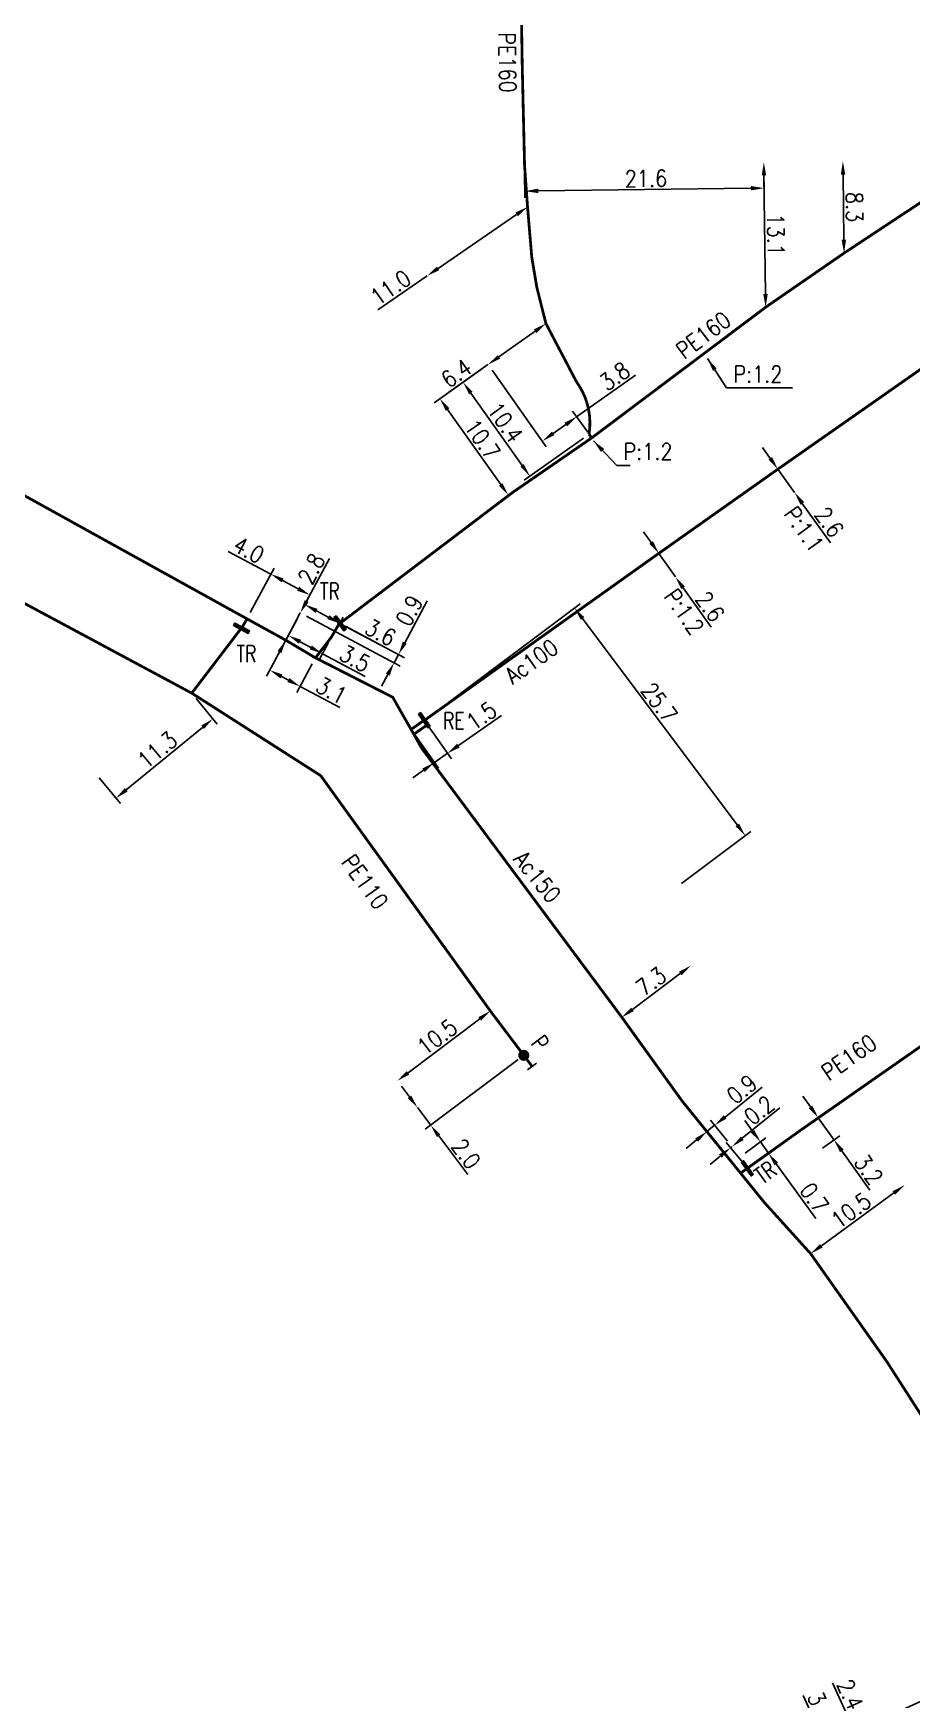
# Model space of a CAD drawing. Header units: millimetres. Extents: x 133989 to 135004, y 130988 to 132014.
# Drawn here: x 134068.5 to 134147.7, y 131297.7 to 131448.2 of the extents above; entities that cross this region are included whole.
import ezdxf
from ezdxf.enums import TextEntityAlignment as Align

# ---------------------------------------------------------------- set-up
doc = ezdxf.new("R2010")
doc.units = ezdxf.units.MM
doc.header["$PDMODE"] = 34
doc.linetypes.add('L_25_AP', pattern=[2000, 1000, 1000])
doc.linetypes.add('L_25_PE', pattern=[2000, 1000, 1000])
doc.layers.get('0').update_dxf_attribs({"linetype": 'CONTINUOUS'})
doc.layers.get('Defpoints').update_dxf_attribs({"linetype": 'CONTINUOUS'})
for name, color, linetype in [('L_150', 1, 'CONTINUOUS'), ('L_300', 7, 'CONTINUOUS'), ('L_340', 7, 'CONTINUOUS')]:
    doc.layers.add(name, color=color, linetype=linetype)
doc.styles.add('G_ROMANS', font='ROMANS.SHX', dxfattribs={"width": 0.75})
doc.styles.get("Standard").update_dxf_attribs({"font": 'romans.shx', "width": 0.85})
doc.dimstyles.get("Standard").update_dxf_attribs({"dimtxt": 1.5, "dimasz": 1.2, "dimexe": 0.625, "dimexo": 0.625, "dimgap": 0.25, "dimtad": 1, "dimdec": 1, "dimzin": 0, "dimdsep": 46, "dimtxsty": 'Standard', "dimcen": -0.5, "dimadec": 0, "dimazin": 0, "dimtfac": 1, "dimtdec": 1, "dimtmove": 0, "dimatfit": 3, "dimfxl": 0, "dimtolj": 1, "dimtzin": 0, "dimarcsym": 0})

# ---------------------------------------------------------------- blocks, each defined once
blk = doc.blocks.new('*D200')
at = {"layer": 'Defpoints', "color": 0, "linetype": 'Continuous', "transparency": 16777216}
for p in [(134135.66, 131408.8), (134137.17, 131406.68), (134137.17, 131406.68)]:
    blk.add_point(p, dxfattribs=at)
at = {"layer": 'L_150', "color": 0, "linetype": 'Continuous', "lineweight": -2, "transparency": 16777216}
for p, q in [((134134.96, 131409.77), (134134.27, 131410.75)), ((134135.66, 131408.8), (134137.17, 131406.68)), ((134137.86, 131405.7), (134140.4, 131402.14))]:
    blk.add_line(p, q, dxfattribs=at)
at = {"layer": 'L_150', "color": 0, "linetype": 'Continuous', "transparency": 16777216}
for points in [[(134135.13, 131409.89), (134134.8, 131409.66), (134135.66, 131408.8)], [(134138.03, 131405.82), (134137.7, 131405.58), (134137.17, 131406.68)]]:
    blk.add_solid(points, dxfattribs=at)
at = {"layer": 'L_150', "color": 0, "linetype": 'Continuous', "transparency": 16777216, "insert": (134140.3, 131404.01), "char_height": 1.5, "attachment_point": 5, "rotation": 305.4593}
blk.add_mtext('\\A1;2.6', dxfattribs=at)
blk = doc.blocks.new('*D220')
at = {"layer": 'Defpoints', "color": 0, "linetype": 'Continuous', "transparency": 16777216}
for p in [(134112.79, 131436.25), (134134.39, 131436.52), (134134.42, 131434.18)]:
    blk.add_point(p, dxfattribs=at)
at = {"layer": 'L_150', "color": 0, "linetype": 'Continuous', "lineweight": -2, "transparency": 16777216}
for p, q in [((134112.8, 131435.62), (134112.83, 131433.29)), ((134134.4, 131435.89), (134134.43, 131433.56)), ((134114.02, 131433.93), (134133.22, 131434.17))]:
    blk.add_line(p, q, dxfattribs=at)
at = {"layer": 'L_150', "color": 0, "linetype": 'Continuous', "transparency": 16777216}
for points in [[(134114.02, 131434.13), (134114.02, 131433.73), (134112.82, 131433.91)], [(134133.22, 131434.37), (134133.22, 131433.97), (134134.42, 131434.18)]]:
    blk.add_solid(points, dxfattribs=at)
at = {"layer": 'L_150', "color": 0, "linetype": 'Continuous', "transparency": 16777216, "insert": (134123.75, 131435.05), "char_height": 1.5, "attachment_point": 5, "rotation": 0.7148}
blk.add_mtext('\\A1;21.6', dxfattribs=at)
blk = doc.blocks.new('*D221')
at = {"layer": 'Defpoints', "color": 0, "linetype": 'Continuous', "transparency": 16777216}
for p in [(134134.39, 131436.52), (134134.39, 131436.52), (134134.55, 131423.42)]:
    blk.add_point(p, dxfattribs=at)
at = {"layer": 'L_150', "color": 0, "linetype": 'Continuous', "lineweight": -2, "transparency": 16777216}
for p, q in [((134134.54, 131424.62), (134134.4, 131435.32)), ((134135.01, 131436.53), (134135.01, 131436.53)), ((134135.18, 131423.43), (134135.18, 131423.43))]:
    blk.add_line(p, q, dxfattribs=at)
at = {"layer": 'L_150', "color": 0, "linetype": 'Continuous', "transparency": 16777216}
for points in [[(134134.6, 131435.32), (134134.2, 131435.32), (134134.39, 131436.52)], [(134134.74, 131424.62), (134134.34, 131424.62), (134134.55, 131423.42)]]:
    blk.add_solid(points, dxfattribs=at)
at = {"layer": 'L_150', "color": 0, "linetype": 'Continuous', "transparency": 16777216, "insert": (134135.47, 131429.98), "char_height": 1.5, "attachment_point": 5, "rotation": 270.7148}
blk.add_mtext('\\A1;13.1', dxfattribs=at)
blk = doc.blocks.new('*D222')
at = {"layer": 'Defpoints', "color": 0, "linetype": 'Continuous', "transparency": 16777216}
for p in [(134141.52, 131436.61), (134141.52, 131436.61), (134141.63, 131428.31)]:
    blk.add_point(p, dxfattribs=at)
at = {"layer": 'L_150', "color": 0, "linetype": 'Continuous', "lineweight": -2, "transparency": 16777216}
for p, q in [((134140.9, 131436.6), (134140.9, 131436.6)), ((134141.61, 131429.51), (134141.54, 131435.41)), ((134141, 131428.3), (134141, 131428.3))]:
    blk.add_line(p, q, dxfattribs=at)
at = {"layer": 'L_150', "color": 0, "linetype": 'Continuous', "transparency": 16777216}
for points in [[(134141.74, 131435.41), (134141.34, 131435.4), (134141.52, 131436.61)], [(134141.81, 131429.51), (134141.41, 131429.51), (134141.63, 131428.31)]]:
    blk.add_solid(points, dxfattribs=at)
at = {"layer": 'L_150', "color": 0, "linetype": 'Continuous', "transparency": 16777216, "insert": (134142.57, 131432.47), "char_height": 1.5, "attachment_point": 5, "rotation": 270.7145}
blk.add_mtext('\\A1;8.3', dxfattribs=at)
blk = doc.blocks.new('*D223')
at = {"layer": 'Defpoints', "color": 0, "linetype": 'Continuous', "transparency": 16777216}
for p in [(134114.72, 131421.95), (134109.49, 131418.24), (134109.49, 131418.24)]:
    blk.add_point(p, dxfattribs=at)
at = {"layer": 'L_150', "color": 0, "linetype": 'Continuous', "lineweight": -2, "transparency": 16777216}
for p, q in [((134114.35, 131422.46), (134114.35, 131422.46)), ((134113.74, 131421.25), (134110.47, 131418.94)), ((134109.49, 131418.24), (134105.93, 131415.72))]:
    blk.add_line(p, q, dxfattribs=at)
at = {"layer": 'L_150', "color": 0, "linetype": 'Continuous', "transparency": 16777216}
for points in [[(134113.62, 131421.42), (134113.85, 131421.09), (134114.72, 131421.95)], [(134110.36, 131419.1), (134110.59, 131418.78), (134109.49, 131418.24)]]:
    blk.add_solid(points, dxfattribs=at)
at = {"layer": 'L_150', "color": 0, "linetype": 'Continuous', "transparency": 16777216, "insert": (134106.64, 131417.45), "char_height": 1.5, "attachment_point": 5, "rotation": 35.334}
blk.add_mtext('\\A1;6.4', dxfattribs=at)
blk = doc.blocks.new('*D224')
at = {"layer": 'Defpoints', "color": 0, "linetype": 'Continuous', "transparency": 16777216}
for p in [(134113.06, 131432.48), (134103.99, 131426.25), (134103.99, 131426.25)]:
    blk.add_point(p, dxfattribs=at)
at = {"layer": 'L_150', "color": 0, "linetype": 'Continuous', "lineweight": -2, "transparency": 16777216}
for p, q in [((134112.07, 131431.8), (134104.98, 131426.93)), ((134113.41, 131431.96), (134113.41, 131431.96)), ((134103.99, 131426.25), (134099.54, 131423.19)), ((134104.35, 131425.73), (134104.35, 131425.73))]:
    blk.add_line(p, q, dxfattribs=at)
at = {"layer": 'L_150', "color": 0, "linetype": 'Continuous', "transparency": 16777216}
for points in [[(134111.96, 131431.97), (134112.18, 131431.64), (134113.06, 131432.48)], [(134104.87, 131427.09), (134105.09, 131426.76), (134103.99, 131426.25)]]:
    blk.add_solid(points, dxfattribs=at)
at = {"layer": 'L_150', "color": 0, "linetype": 'Continuous', "transparency": 16777216, "insert": (134100.7, 131425.2), "char_height": 1.5, "attachment_point": 5, "rotation": 34.4973}
blk.add_mtext('\\A1;11.0', dxfattribs=at)
blk = doc.blocks.new('*D225')
at = {"layer": 'Defpoints', "color": 0, "linetype": 'Continuous', "transparency": 16777216}
for p in [(134109.49, 131418.24), (134105.15, 131415.16), (134111.69, 131406.68)]:
    blk.add_point(p, dxfattribs=at)
at = {"layer": 'L_150', "color": 0, "linetype": 'Continuous', "lineweight": -2, "transparency": 16777216}
for p, q in [((134108.98, 131417.88), (134104.64, 131414.8)), ((134110.64, 131407.41), (134105.84, 131414.18)), ((134111.18, 131406.32), (134110.82, 131406.07))]:
    blk.add_line(p, q, dxfattribs=at)
at = {"layer": 'L_150', "color": 0, "linetype": 'Continuous', "transparency": 16777216}
for points in [[(134106, 131414.3), (134105.68, 131414.07), (134105.15, 131415.16)], [(134110.8, 131407.53), (134110.48, 131407.29), (134111.33, 131406.43)]]:
    blk.add_solid(points, dxfattribs=at)
at = {"layer": 'L_150', "color": 0, "linetype": 'Continuous', "transparency": 16777216, "insert": (134108.98, 131411.49), "char_height": 1.5, "attachment_point": 5, "rotation": 305.334}
blk.add_mtext('\\A1;10.7', dxfattribs=at)
blk = doc.blocks.new('*D228')
at = {"layer": 'Defpoints', "color": 0, "linetype": 'Continuous', "transparency": 16777216}
for p in [(134109.49, 131418.24), (134114.39, 131411.33), (134118.85, 131411.62)]:
    blk.add_point(p, dxfattribs=at)
at = {"layer": 'L_150', "color": 0, "linetype": 'Continuous', "lineweight": -2, "transparency": 16777216}
for p, q in [((134109.86, 131417.74), (134114.75, 131410.82)), ((134117.49, 131413.53), (134122.8, 131417.29)), ((134115.37, 131412.03), (134116.51, 131412.84)), ((134118.49, 131412.13), (134117.13, 131414.04))]:
    blk.add_line(p, q, dxfattribs=at)
at = {"layer": 'L_150', "color": 0, "linetype": 'Continuous', "transparency": 16777216}
for points in [[(134116.4, 131413), (134116.63, 131412.67), (134117.49, 131413.53)], [(134115.26, 131412.19), (134115.49, 131411.87), (134114.39, 131411.33)]]:
    blk.add_solid(points, dxfattribs=at)
at = {"layer": 'L_150', "color": 0, "linetype": 'Continuous', "transparency": 16777216, "insert": (134120.93, 131417.19), "char_height": 1.5, "attachment_point": 5, "rotation": 35.334}
blk.add_mtext('\\A1;3.8', dxfattribs=at)
blk = doc.blocks.new('*D237')
at = {"layer": 'Defpoints', "color": 0, "linetype": 'Continuous', "transparency": 16777216}
for p in [(134109.49, 131418.24), (134107.25, 131416.65), (134118.61, 131411.95)]:
    blk.add_point(p, dxfattribs=at)
at = {"layer": 'L_150', "color": 0, "linetype": 'Continuous', "lineweight": -2, "transparency": 16777216}
for p, q in [((134108.98, 131417.88), (134106.74, 131416.29)), ((134112.57, 131409.14), (134107.94, 131415.67)), ((134118.1, 131411.59), (134112.76, 131407.8))]:
    blk.add_line(p, q, dxfattribs=at)
at = {"layer": 'L_150', "color": 0, "linetype": 'Continuous', "transparency": 16777216}
for points in [[(134108.11, 131415.79), (134107.78, 131415.56), (134107.25, 131416.65)], [(134112.73, 131409.26), (134112.41, 131409.03), (134113.27, 131408.16)]]:
    blk.add_solid(points, dxfattribs=at)
at = {"layer": 'L_150', "color": 0, "linetype": 'Continuous', "transparency": 16777216, "insert": (134111.05, 131413.02), "char_height": 1.5, "attachment_point": 5, "rotation": 305.334}
blk.add_mtext('\\A1;10.4', dxfattribs=at)
blk = doc.blocks.new('*D239')
at = {"layer": 'Defpoints', "color": 0, "linetype": 'Continuous', "transparency": 16777216}
for p in [(134124.91, 131401.19), (134126.41, 131399.07), (134126.41, 131399.07)]:
    blk.add_point(p, dxfattribs=at)
at = {"layer": 'L_150', "color": 0, "linetype": 'Continuous', "lineweight": -2, "transparency": 16777216}
for p, q in [((134124.22, 131402.17), (134123.52, 131403.15)), ((134124.91, 131401.19), (134126.41, 131399.07)), ((134127.1, 131398.09), (134129.62, 131394.52))]:
    blk.add_line(p, q, dxfattribs=at)
at = {"layer": 'L_150', "color": 0, "linetype": 'Continuous', "transparency": 16777216}
for points in [[(134124.38, 131402.29), (134124.05, 131402.06), (134124.91, 131401.19)], [(134127.26, 131398.2), (134126.94, 131397.97), (134126.41, 131399.07)]]:
    blk.add_solid(points, dxfattribs=at)
at = {"layer": 'L_150', "color": 0, "linetype": 'Continuous', "transparency": 16777216, "insert": (134129.53, 131396.39), "char_height": 1.5, "attachment_point": 5, "rotation": 305.2324}
blk.add_mtext('\\A1;2.6', dxfattribs=at)
blk = doc.blocks.new('*D248')
at = {"layer": 'Defpoints', "color": 0, "linetype": 'Continuous', "transparency": 16777216}
for p in [(134092.55, 131395.82), (134091.47, 131393.78), (134095.35, 131393.62)]:
    blk.add_point(p, dxfattribs=at)
at = {"layer": 'L_150', "color": 0, "linetype": 'Continuous', "lineweight": -2, "transparency": 16777216}
for p, q in [((134092.26, 131395.26), (134091.17, 131393.23)), ((134092.53, 131393.21), (134093.5, 131392.7)), ((134095.05, 131393.07), (134094.26, 131391.58)), ((134094.56, 131392.13), (134098.41, 131390.08))]:
    blk.add_line(p, q, dxfattribs=at)
at = {"layer": 'L_150', "color": 0, "linetype": 'Continuous', "transparency": 16777216}
for points in [[(134092.62, 131393.39), (134092.43, 131393.04), (134091.47, 131393.78)], [(134093.59, 131392.87), (134093.4, 131392.52), (134094.56, 131392.13)]]:
    blk.add_solid(points, dxfattribs=at)
at = {"layer": 'L_150', "color": 0, "linetype": 'Continuous', "transparency": 16777216, "insert": (134097.48, 131391.7), "char_height": 1.5, "attachment_point": 5, "rotation": 331.9287}
blk.add_mtext('\\A1;3.5', dxfattribs=at)
blk = doc.blocks.new('*D249')
at = {"layer": 'Defpoints', "color": 0, "linetype": 'Continuous', "transparency": 16777216}
for p in [(134092.55, 131395.82), (134096.13, 131394.87), (134101.01, 131391.31)]:
    blk.add_point(p, dxfattribs=at)
at = {"layer": 'L_340', "color": 0, "linetype": 'Continuous', "lineweight": -2, "transparency": 16777216}
for p, q in [((134101.97, 131393.12), (134104, 131396.92)), ((134093.11, 131395.52), (134101.56, 131391.01)), ((134096.68, 131394.58), (134101.96, 131391.76)), ((134101.01, 131391.31), (134101.41, 131392.06)), ((134100.44, 131390.25), (134099.88, 131389.19))]:
    blk.add_line(p, q, dxfattribs=at)
at = {"layer": 'L_340', "color": 0, "linetype": 'Continuous', "transparency": 16777216}
for points in [[(134101.8, 131393.21), (134102.15, 131393.02), (134101.41, 131392.06)], [(134100.27, 131390.34), (134100.62, 131390.15), (134101.01, 131391.31)]]:
    blk.add_solid(points, dxfattribs=at)
at = {"layer": 'L_340', "color": 0, "linetype": 'Continuous', "transparency": 16777216, "insert": (134102.39, 131396.02), "char_height": 1.5, "attachment_point": 5, "rotation": 61.929}
blk.add_mtext('\\A1;0.9', dxfattribs=at)
blk = doc.blocks.new('L_340_19')
at = {"linetype": 'Continuous'}
blk.add_hatch(color=0, dxfattribs=at).paths.add_polyline_path([(0.125, 0.75), (-0.125, 0.75), (-0.125, -0.75), (0.125, -0.75)])
at = {"color": 0, "linetype": 'Continuous'}
blk.add_lwpolyline([(-0.125, 0.75), (0.125, 0.75), (0.125, -0.75), (-0.125, -0.75)], close=True, dxfattribs=at)
at = {"color": 0, "linetype": 'Continuous', "width": 0.75}
for tag, height, flags, p in [('TR', 1.5, 8, (0, 3)), ('DEF_LEG', 1.2, 3, (0, -5)), ('DEF_COUP', 1.2, 3, (0, -7.5)), ('DEF_TYPE', 1.2, 3, (0, -10))]:
    blk.add_attdef(tag, text='', height=height, dxfattribs=dict(at, flags=flags)).set_placement(p, align=Align.MIDDLE)
blk = doc.blocks.new('*D283')
at = {"layer": 'Defpoints', "color": 0, "linetype": 'Continuous', "transparency": 16777216}
for p in [(134157.59, 131300.7), (134153.84, 131296.41), (134142.93, 131294.06)]:
    blk.add_point(p, dxfattribs=at)
at = {"layer": 'L_340', "color": 0, "linetype": 'Continuous', "lineweight": -2, "transparency": 16777216}
for p, q in [((134157.02, 131300.44), (134142.36, 131293.8)), ((134142.43, 131295.15), (134140.6, 131299.18)), ((134153.27, 131296.15), (134143.33, 131291.65)), ((134143.9, 131291.9), (134142.93, 131294.06)), ((134144.4, 131290.81), (134144.89, 131289.72))]:
    blk.add_line(p, q, dxfattribs=at)
at = {"layer": 'L_340', "color": 0, "linetype": 'Continuous', "transparency": 16777216}
for points in [[(134142.61, 131295.23), (134142.25, 131295.07), (134142.93, 131294.06)], [(134144.58, 131290.89), (134144.22, 131290.73), (134143.9, 131291.9)]]:
    blk.add_solid(points, dxfattribs=at)
at = {"layer": 'L_340', "color": 0, "linetype": 'Continuous', "transparency": 16777216, "insert": (134142.18, 131298.13), "char_height": 1.5, "attachment_point": 5, "rotation": 294.3842}
blk.add_mtext('\\A1;2.4', dxfattribs=at)
blk = doc.blocks.new('*D284')
at = {"layer": 'Defpoints', "color": 0, "linetype": 'Continuous', "transparency": 16777216}
for p in [(134157.17, 131301.43), (134153.84, 131296.41), (134141.27, 131290.71)]:
    blk.add_point(p, dxfattribs=at)
at = {"layer": 'L_150', "color": 0, "linetype": 'Continuous', "lineweight": -2, "transparency": 16777216}
for p, q in [((134156.6, 131301.17), (134139.38, 131293.37)), ((134139.95, 131293.62), (134137.94, 131298.05)), ((134153.27, 131296.15), (134140.7, 131290.45)), ((134140.77, 131291.8), (134140.44, 131292.53))]:
    blk.add_line(p, q, dxfattribs=at)
at = {"layer": 'L_150', "color": 0, "linetype": 'Continuous', "transparency": 16777216}
for points in [[(134140.63, 131292.61), (134140.26, 131292.45), (134139.95, 131293.62)], [(134140.96, 131291.89), (134140.59, 131291.72), (134141.27, 131290.71)]]:
    blk.add_solid(points, dxfattribs=at)
at = {"layer": 'L_150', "color": 0, "linetype": 'Continuous', "transparency": 16777216, "insert": (134139.51, 131297.02), "char_height": 1.5, "attachment_point": 5, "rotation": 294.3842}
blk.add_mtext('\\A1;3.2', dxfattribs=at)
blk = doc.blocks.new('*D406')
at = {"layer": 'Defpoints', "color": 0, "linetype": 'Continuous', "transparency": 16777216}
for p in [(134082.75, 131388.57), (134074.01, 131381.41), (134075.91, 131379.08)]:
    blk.add_point(p, dxfattribs=at)
at = {"layer": 'L_150', "color": 0, "linetype": 'Continuous', "lineweight": -2, "transparency": 16777216}
for p, q in [((134083.14, 131388.09), (134085.05, 131385.76)), ((134083.73, 131385.48), (134076.84, 131379.84)), ((134074.4, 131380.93), (134076.31, 131378.6))]:
    blk.add_line(p, q, dxfattribs=at)
at = {"layer": 'L_150', "color": 0, "linetype": 'Continuous', "transparency": 16777216}
for points in [[(134083.6, 131385.64), (134083.85, 131385.33), (134084.65, 131386.24)], [(134076.71, 131380), (134076.97, 131379.69), (134075.91, 131379.08)]]:
    blk.add_solid(points, dxfattribs=at)
at = {"layer": 'L_150', "color": 0, "linetype": 'Continuous', "transparency": 16777216, "insert": (134079.65, 131383.44), "char_height": 1.5, "attachment_point": 5, "rotation": 39.3273}
blk.add_mtext('\\A1;11.3', dxfattribs=at)
blk = doc.blocks.new('*D407')
at = {"layer": 'Defpoints', "color": 0, "linetype": 'Continuous', "transparency": 16777216}
for p in [(134109.7, 131359.87), (134101.31, 131353.56), (134101.31, 131353.56)]:
    blk.add_point(p, dxfattribs=at)
at = {"layer": 'L_150', "color": 0, "linetype": 'Continuous', "lineweight": -2, "transparency": 16777216}
blk.add_line((134108.74, 131359.15), (134102.27, 131354.28), dxfattribs=at)
at = {"layer": 'L_150', "color": 0, "linetype": 'Continuous', "transparency": 16777216}
for points in [[(134108.62, 131359.31), (134108.86, 131358.99), (134109.7, 131359.87)], [(134102.15, 131354.44), (134102.39, 131354.12), (134101.31, 131353.56)]]:
    blk.add_solid(points, dxfattribs=at)
at = {"layer": 'L_150', "color": 0, "linetype": 'Continuous', "transparency": 16777216, "insert": (134104.91, 131357.52), "char_height": 1.5, "attachment_point": 5, "rotation": 36.9165}
blk.add_mtext('\\A1;10.5', dxfattribs=at)
blk = doc.blocks.new('*D408')
at = {"layer": 'Defpoints', "color": 0, "linetype": 'Continuous', "transparency": 16777216}
for p in [(134112.72, 131355.86), (134103.12, 131351.15), (134103.12, 131351.15)]:
    blk.add_point(p, dxfattribs=at)
at = {"layer": 'L_340', "color": 0, "linetype": 'Continuous', "lineweight": -2, "transparency": 16777216}
for p, q in [((134112.22, 131355.48), (134103.82, 131349.18)), ((134102.4, 131352.11), (134101.68, 131353.07)), ((134103.12, 131351.15), (134104.32, 131349.55)), ((134102.62, 131350.78), (134102.62, 131350.78)), ((134105.04, 131348.59), (134107.67, 131345.1))]:
    blk.add_line(p, q, dxfattribs=at)
at = {"layer": 'L_340', "color": 0, "linetype": 'Continuous', "transparency": 16777216}
for points in [[(134102.56, 131352.23), (134102.24, 131351.99), (134103.12, 131351.15)], [(134105.2, 131348.71), (134104.88, 131348.47), (134104.32, 131349.55)]]:
    blk.add_solid(points, dxfattribs=at)
at = {"layer": 'L_340', "color": 0, "linetype": 'Continuous', "transparency": 16777216, "insert": (134107.51, 131346.97), "char_height": 1.5, "attachment_point": 5, "rotation": 306.9111}
blk.add_mtext('\\A1;2.0', dxfattribs=at)
blk = doc.blocks.new('L_300_12')
at = {"color": 0, "linetype": 'Continuous', "const_width": 0.497, "flags": 128}
blk.add_lwpolyline([(-0.25, 0, 1), (0.25, 0, 1)], format="xyb", close=True, dxfattribs=at)
at = {"color": 0, "linetype": 'Continuous', "style": 'G_ROMANS', "width": 0.75}
blk.add_text('P', height=1.5, dxfattribs=at).set_placement((0, 1.85), align=Align.MIDDLE)
at = {"color": 0, "linetype": 'Continuous', "width": 0.75, "flags": 3}
for tag, p in [('DEF_LEG', (0, -5)), ('DEF_COUP', (0, -7.5)), ('DEF_TYPE', (0, -10))]:
    blk.add_attdef(tag, text='', height=1.2, dxfattribs=at).set_placement(p, align=Align.MIDDLE)
blk = doc.blocks.new('*D409')
at = {"layer": 'Defpoints', "color": 0, "linetype": 'Continuous', "transparency": 16777216}
for p in [(134093.42, 131397.43), (134087.74, 131395.28), (134092.55, 131395.82)]:
    blk.add_point(p, dxfattribs=at)
at = {"layer": 'L_150', "color": 0, "linetype": 'Continuous', "lineweight": -2, "transparency": 16777216}
for p, q in [((134089.89, 131399.32), (134086.03, 131401.37)), ((134088.03, 131395.84), (134090.18, 131399.87)), ((134092.36, 131398), (134090.95, 131398.75)), ((134092.85, 131396.37), (134093.71, 131397.99))]:
    blk.add_line(p, q, dxfattribs=at)
at = {"layer": 'L_150', "color": 0, "linetype": 'Continuous', "transparency": 16777216}
for points in [[(134091.04, 131398.93), (134090.85, 131398.58), (134089.89, 131399.32)], [(134092.45, 131398.18), (134092.26, 131397.82), (134093.42, 131397.43)]]:
    blk.add_solid(points, dxfattribs=at)
at = {"layer": 'L_150', "color": 0, "linetype": 'Continuous', "transparency": 16777216, "insert": (134087.9, 131401.51), "char_height": 1.5, "attachment_point": 5, "rotation": 331.9288}
blk.add_mtext('\\A1;4.0', dxfattribs=at)
blk = doc.blocks.new('*D410')
at = {"layer": 'Defpoints', "color": 0, "linetype": 'Continuous', "transparency": 16777216}
for p in [(134092.55, 131395.82), (134092.55, 131395.82), (134091.24, 131393.35)]:
    blk.add_point(p, dxfattribs=at)
at = {"layer": 'L_150', "color": 0, "linetype": 'Continuous', "lineweight": -2, "transparency": 16777216}
for p, q in [((134093.12, 131396.87), (134095.18, 131400.73)), ((134091.24, 131393.35), (134092.55, 131395.82)), ((134090.67, 131392.29), (134090.11, 131391.23))]:
    blk.add_line(p, q, dxfattribs=at)
at = {"layer": 'L_150', "color": 0, "linetype": 'Continuous', "transparency": 16777216}
for points in [[(134092.94, 131396.97), (134093.3, 131396.78), (134092.55, 131395.82)], [(134090.5, 131392.38), (134090.85, 131392.19), (134091.24, 131393.35)]]:
    blk.add_solid(points, dxfattribs=at)
at = {"layer": 'L_150', "color": 0, "linetype": 'Continuous', "transparency": 16777216, "insert": (134093.55, 131399.8), "char_height": 1.5, "attachment_point": 5, "rotation": 61.9288}
blk.add_mtext('\\A1;2.8', dxfattribs=at)
blk = doc.blocks.new('*D413')
at = {"layer": 'Defpoints', "color": 0, "linetype": 'Continuous', "transparency": 16777216}
for p in [(134127.81, 131363.97), (134127.81, 131363.97), (134121.57, 131359.3)]:
    blk.add_point(p, dxfattribs=at)
at = {"layer": 'L_150', "color": 0, "linetype": 'Continuous', "lineweight": -2, "transparency": 16777216}
blk.add_line((134122.53, 131360.01), (134126.85, 131363.25), dxfattribs=at)
at = {"layer": 'L_150', "color": 0, "linetype": 'Continuous', "transparency": 16777216}
for points in [[(134126.73, 131363.41), (134126.97, 131363.09), (134127.81, 131363.97)], [(134122.41, 131360.17), (134122.65, 131359.85), (134121.57, 131359.3)]]:
    blk.add_solid(points, dxfattribs=at)
at = {"layer": 'L_150', "color": 0, "linetype": 'Continuous', "transparency": 16777216, "insert": (134124.21, 131362.53), "char_height": 1.5, "attachment_point": 5, "rotation": 36.8105}
blk.add_mtext('\\A1;7.3', dxfattribs=at)
blk = doc.blocks.new('*D414')
at = {"layer": 'Defpoints', "color": 0, "linetype": 'Continuous', "transparency": 16777216}
for p in [(134147.09, 131344.14), (134147.09, 131344.14), (134138.61, 131337.95)]:
    blk.add_point(p, dxfattribs=at)
at = {"layer": 'L_150', "color": 0, "linetype": 'Continuous', "lineweight": -2, "transparency": 16777216}
for p, q in [((134139.58, 131338.66), (134146.12, 131343.43)), ((134138.98, 131337.45), (134138.98, 131337.45))]:
    blk.add_line(p, q, dxfattribs=at)
at = {"layer": 'L_150', "color": 0, "linetype": 'Continuous', "transparency": 16777216}
for points in [[(134146.01, 131343.59), (134146.24, 131343.27), (134147.09, 131344.14)], [(134139.46, 131338.82), (134139.7, 131338.5), (134138.61, 131337.95)]]:
    blk.add_solid(points, dxfattribs=at)
at = {"layer": 'L_150', "color": 0, "linetype": 'Continuous', "transparency": 16777216, "insert": (134142.26, 131341.85), "char_height": 1.5, "attachment_point": 5, "rotation": 36.1011}
blk.add_mtext('\\A1;10.5', dxfattribs=at)
blk = doc.blocks.new('*D415')
at = {"layer": 'Defpoints', "color": 0, "linetype": 'Continuous', "transparency": 16777216}
for p in [(134092.95, 131396.57), (134092.55, 131395.82), (134095.83, 131394.32)]:
    blk.add_point(p, dxfattribs=at)
at = {"layer": 'L_150', "color": 0, "linetype": 'Continuous', "lineweight": -2, "transparency": 16777216}
for p, q in [((134092.85, 131396.37), (134093.25, 131397.12)), ((134094.01, 131396), (134095.07, 131395.44)), ((134096.13, 131394.87), (134096.42, 131395.42)), ((134096.13, 131394.87), (134100.72, 131392.43))]:
    blk.add_line(p, q, dxfattribs=at)
at = {"layer": 'L_150', "color": 0, "linetype": 'Continuous', "transparency": 16777216}
for points in [[(134094.11, 131396.18), (134093.92, 131395.82), (134092.95, 131396.57)], [(134095.17, 131395.61), (134094.98, 131395.26), (134096.13, 131394.87)]]:
    blk.add_solid(points, dxfattribs=at)
at = {"layer": 'L_150', "color": 0, "linetype": 'Continuous', "transparency": 16777216, "insert": (134099.79, 131394.05), "char_height": 1.5, "attachment_point": 5, "rotation": 331.9288}
blk.add_mtext('\\A1;3.6', dxfattribs=at)
blk = doc.blocks.new('*D416')
at = {"layer": 'Defpoints', "color": 0, "linetype": 'Continuous', "transparency": 16777216}
for p in [(134092.55, 131395.82), (134093.91, 131391.76), (134089.8, 131390.64)]:
    blk.add_point(p, dxfattribs=at)
at = {"layer": 'L_150', "color": 0, "linetype": 'Continuous', "lineweight": -2, "transparency": 16777216}
for p, q in [((134092.26, 131395.26), (134089.5, 131390.09)), ((134090.85, 131390.08), (134091.47, 131389.75)), ((134093.61, 131391.21), (134092.24, 131388.63)), ((134092.53, 131389.18), (134096.13, 131387.26))]:
    blk.add_line(p, q, dxfattribs=at)
at = {"layer": 'L_150', "color": 0, "linetype": 'Continuous', "transparency": 16777216}
for points in [[(134090.95, 131390.25), (134090.76, 131389.9), (134089.8, 131390.64)], [(134091.57, 131389.93), (134091.38, 131389.57), (134092.53, 131389.18)]]:
    blk.add_solid(points, dxfattribs=at)
at = {"layer": 'L_150', "color": 0, "linetype": 'Continuous', "transparency": 16777216, "insert": (134095.36, 131388.81), "char_height": 1.5, "attachment_point": 5, "rotation": 331.9288}
blk.add_mtext('\\A1;3.1', dxfattribs=at)
blk = doc.blocks.new('*D417')
at = {"layer": 'Defpoints', "color": 0, "linetype": 'Continuous', "transparency": 16777216}
for p in [(134103.85, 131386.18), (134132.71, 131375.71), (134126.45, 131371.02)]:
    blk.add_point(p, dxfattribs=at)
at = {"layer": 'L_150', "color": 0, "linetype": 'Continuous', "lineweight": -2, "transparency": 16777216}
for p, q in [((134104.35, 131386.56), (134117.8, 131396.65)), ((134118.02, 131395.31), (134131.99, 131376.67)), ((134126.95, 131371.39), (134133.21, 131376.09))]:
    blk.add_line(p, q, dxfattribs=at)
at = {"layer": 'L_150', "color": 0, "linetype": 'Continuous', "transparency": 16777216}
for points in [[(134118.18, 131395.43), (134117.86, 131395.19), (134117.3, 131396.27)], [(134132.15, 131376.79), (134131.83, 131376.55), (134132.71, 131375.71)]]:
    blk.add_solid(points, dxfattribs=at)
at = {"layer": 'L_150', "color": 0, "linetype": 'Continuous', "transparency": 16777216, "insert": (134124.96, 131387.72), "char_height": 1.5, "attachment_point": 5, "rotation": 306.8699}
blk.add_mtext('\\A1;25.7', dxfattribs=at)
blk = doc.blocks.new('L_340_07')
at = {"color": 0, "linetype": 'Continuous', "const_width": 0.25, "flags": 128}
blk.add_lwpolyline([(0, 0), (1.25, 0)], dxfattribs=at)
at = {"color": 0, "linetype": 'Continuous', "flags": 128}
blk.add_lwpolyline([(1.25, -0.5), (1.25, 0.5)], dxfattribs=at)
at = {"color": 0, "linetype": 'Continuous', "width": 0.75, "flags": 3}
for tag, p in [('DEF_LEG', (0.72, -3.47)), ('DEF_COUP', (0.72, -5.97)), ('DEF_TYPE', (0.72, -8.47))]:
    blk.add_attdef(tag, text='', height=1.2, dxfattribs=at).set_placement(p, align=Align.MIDDLE)
blk = doc.blocks.new('L_340_20')
at = {"linetype": 'Continuous'}
blk.add_hatch(color=0, dxfattribs=at).paths.add_polyline_path([(0.125, 0.75), (-0.125, 0.75), (-0.125, -0.75), (0.125, -0.75)])
at = {"color": 0, "linetype": 'Continuous'}
blk.add_lwpolyline([(-0.125, 0.75), (0.125, 0.75), (0.125, -0.75), (-0.125, -0.75)], close=True, dxfattribs=at)
at = {"color": 0, "linetype": 'Continuous', "width": 0.75}
for tag, height, flags, p in [('RE', 1.5, 8, (0, 3)), ('DEF_LEG', 1.2, 3, (0, -5)), ('DEF_COUP', 1.2, 3, (0, -7.5)), ('DEF_TYPE', 1.2, 3, (0, -10))]:
    blk.add_attdef(tag, text='', height=height, dxfattribs=dict(at, flags=flags)).set_placement(p, align=Align.MIDDLE)
blk = doc.blocks.new('*D421')
at = {"layer": 'Defpoints', "color": 0, "linetype": 'Continuous', "transparency": 16777216}
for p in [(134103.74, 131386.13), (134102.55, 131385.29), (134104.66, 131382.3)]:
    blk.add_point(p, dxfattribs=at)
at = {"layer": 'L_340', "color": 0, "linetype": 'Continuous', "lineweight": -2, "transparency": 16777216}
for p, q in [((134104.1, 131385.62), (134106.21, 131382.63)), ((134106.83, 131383.83), (134110.7, 131386.56)), ((134102.91, 131384.78), (134105.02, 131381.79)), ((134104.66, 131382.3), (134105.85, 131383.14)), ((134103.68, 131381.61), (134102.7, 131380.92))]:
    blk.add_line(p, q, dxfattribs=at)
at = {"layer": 'L_340', "color": 0, "linetype": 'Continuous', "transparency": 16777216}
for points in [[(134106.71, 131384), (134106.94, 131383.67), (134105.85, 131383.14)], [(134103.56, 131381.77), (134103.79, 131381.45), (134104.66, 131382.3)]]:
    blk.add_solid(points, dxfattribs=at)
at = {"layer": 'L_340', "color": 0, "linetype": 'Continuous', "transparency": 16777216, "insert": (134108.9, 131386.52), "char_height": 1.5, "attachment_point": 5, "rotation": 35.2324}
blk.add_mtext('\\A1;1.5', dxfattribs=at)
blk = doc.blocks.new('*D592')
at = {"layer": 'Defpoints', "color": 0, "linetype": 'Continuous', "transparency": 16777216}
for p in [(134137.74, 131349.12), (134140.73, 131348.21), (134139.17, 131347.11)]:
    blk.add_point(p, dxfattribs=at)
at = {"layer": 'L_150', "color": 0, "linetype": 'Continuous', "lineweight": -2, "transparency": 16777216}
for p, q in [((134138.61, 131351.2), (134137.91, 131352.18)), ((134138.25, 131349.48), (134139.81, 131350.59)), ((134139.3, 131350.22), (134140.73, 131348.21)), ((134139.68, 131347.47), (134141.24, 131348.58)), ((134141.43, 131347.24), (134143.96, 131343.67))]:
    blk.add_line(p, q, dxfattribs=at)
at = {"layer": 'L_150', "color": 0, "linetype": 'Continuous', "transparency": 16777216}
for points in [[(134138.77, 131351.32), (134138.45, 131351.09), (134139.3, 131350.22)], [(134141.59, 131347.35), (134141.26, 131347.12), (134140.73, 131348.21)]]:
    blk.add_solid(points, dxfattribs=at)
at = {"layer": 'L_150', "color": 0, "linetype": 'Continuous', "transparency": 16777216, "insert": (134143.85, 131345.54), "char_height": 1.5, "attachment_point": 5, "rotation": 305.3688}
blk.add_mtext('\\A1;3.2', dxfattribs=at)
blk = doc.blocks.new('*D624')
at = {"layer": 'Defpoints', "color": 0, "linetype": 'Continuous', "transparency": 16777216}
for p in [(134131.51, 131347.61), (134131.51, 131347.61), (134132.9, 131345.65)]:
    blk.add_point(p, dxfattribs=at)
at = {"layer": 'L_340', "color": 0, "linetype": 'Continuous', "lineweight": -2, "transparency": 16777216}
for p, q in [((134132.44, 131348.37), (134135.84, 131351.12)), ((134132.51, 131346.14), (134131, 131348)), ((134130.46, 131346.76), (134129.53, 131346.01)), ((134131.39, 131347.52), (134131.51, 131347.61))]:
    blk.add_line(p, q, dxfattribs=at)
at = {"layer": 'L_340', "color": 0, "linetype": 'Continuous', "transparency": 16777216}
for points in [[(134132.32, 131348.52), (134132.57, 131348.21), (134131.51, 131347.61)], [(134130.34, 131346.92), (134130.59, 131346.61), (134131.39, 131347.52)]]:
    blk.add_solid(points, dxfattribs=at)
at = {"layer": 'L_340', "color": 0, "linetype": 'Continuous', "transparency": 16777216, "insert": (134133.98, 131350.9), "char_height": 1.5, "attachment_point": 5, "rotation": 38.9971}
blk.add_mtext('\\A1;0.2', dxfattribs=at)
blk = doc.blocks.new('*D625')
at = {"layer": 'Defpoints', "color": 0, "linetype": 'Continuous', "transparency": 16777216}
for p in [(134129.95, 131349.54), (134130.81, 131347.05), (134131.51, 131347.61)]:
    blk.add_point(p, dxfattribs=at)
at = {"layer": 'L_150', "color": 0, "linetype": 'Continuous', "lineweight": -2, "transparency": 16777216}
for p, q in [((134130.89, 131350.29), (134134.24, 131353)), ((134130.42, 131347.53), (134128.86, 131349.46)), ((134129.25, 131348.97), (134129.95, 131349.54)), ((134131.12, 131348.1), (134129.56, 131350.02)), ((134128.32, 131348.22), (134127.39, 131347.46))]:
    blk.add_line(p, q, dxfattribs=at)
at = {"layer": 'L_150', "color": 0, "linetype": 'Continuous', "transparency": 16777216}
for points in [[(134130.76, 131350.45), (134131.01, 131350.14), (134129.95, 131349.54)], [(134128.2, 131348.37), (134128.45, 131348.06), (134129.25, 131348.97)]]:
    blk.add_solid(points, dxfattribs=at)
at = {"layer": 'L_150', "color": 0, "linetype": 'Continuous', "transparency": 16777216, "insert": (134132.4, 131352.8), "char_height": 1.5, "attachment_point": 5, "rotation": 38.9714}
blk.add_mtext('\\A1;0.9', dxfattribs=at)
blk = doc.blocks.new('*D626')
at = {"layer": 'Defpoints', "color": 0, "linetype": 'Continuous', "transparency": 16777216}
for p in [(134134.08, 131348.04), (134132.18, 131346.67), (134132.29, 131345.22)]:
    blk.add_point(p, dxfattribs=at)
at = {"layer": 'L_150', "color": 0, "linetype": 'Continuous', "lineweight": -2, "transparency": 16777216}
for p, q in [((134133.37, 131349.01), (134132.67, 131349.98)), ((134132.69, 131347.03), (134134.58, 131348.4)), ((134134.08, 131348.04), (134134.8, 131347.03)), ((134132.8, 131345.58), (134135.31, 131347.39)), ((134135.5, 131346.06), (134139.07, 131341.12))]:
    blk.add_line(p, q, dxfattribs=at)
at = {"layer": 'L_150', "color": 0, "linetype": 'Continuous', "transparency": 16777216}
for points in [[(134133.53, 131349.13), (134133.21, 131348.89), (134134.08, 131348.04)], [(134135.67, 131346.17), (134135.34, 131345.94), (134134.8, 131347.03)]]:
    blk.add_solid(points, dxfattribs=at)
at = {"layer": 'L_150', "color": 0, "linetype": 'Continuous', "transparency": 16777216, "insert": (134138.95, 131342.99), "char_height": 1.5, "attachment_point": 5, "rotation": 305.8256}
blk.add_mtext('\\A1;0.7', dxfattribs=at)

msp = doc.modelspace()

# ---------------------------------------------------------------- linework, layer by layer
at = {"layer": 'L_150', "linetype": 'L_25_PE', "flags": 128}
for points in [[(134096.23, 131394.95, 0.25, 0.25, 0), (134111.69, 131406.68, 0.25, 0.25, 0), (134118.85, 131411.62, 0.25, 0.25, 0), (134134.55, 131423.42, 0.25, 0.25, 0), (134141.63, 131428.31, 0.25, 0.25, 0), (134153.68, 131436.28, 0.25, 0.25, 0), (134174.2, 131450.9, 0.25, 0.25, 0), (134184.32, 131458.55, 0.25, 0.25, 0), (134190.44, 131462.25, 0.25, 0.25, 0), (134211.02, 131477.25, 0.25, 0.25, 0), (134223.13, 131485.69, 0.25, 0.25, 0), (134231.44, 131492.06, 0.25, 0.25, 0), (134231.44, 131492.06, 0.25, 0.25, 0), (134231.44, 131492.06, 0.25, 0.25, 0.168839), (134243.29, 131505.94, 0.25, 0.25, 0), (134243.29, 131505.94, 0.25, 0.25, 0), (134243.29, 131505.94, 0.25, 0.25, 0), (134244.14, 131509.95, 0.25, 0.25, 0), (134244.14, 131509.95, 0.25, 0.25, 0), (134244.14, 131509.95, 0, 0, 0)], [(134118.85, 131411.62, 0.25, 0.25, 0), (134118.61, 131411.95, 0.25, 0.25, 0), (134118.61, 131411.95, 0.25, 0.25, 0.200079), (134117.47, 131416.7, 0.25, 0.25, 0), (134117.47, 131416.7, 0.25, 0.25, 0), (134117.47, 131416.7, 0.25, 0.25, 0), (134114.72, 131421.95, 0.25, 0.25, 0), (134114.72, 131421.95, 0.25, 0.25, 0), (134113.89, 131425.25, 0.25, 0.25, 0), (134113.44, 131427.96, 0.25, 0.25, 0), (134113.06, 131432.48, 0.25, 0.25, 0), (134112.79, 131436.25, 0.25, 0.25, 0), (134112.58, 131445.28, 0.25, 0.25, 0), (134112.5, 131450.37, 0.25, 0.25, 0), (134112.15, 131451.82, 0.25, 0.25, 0), (134110.92, 131453.37, 0.25, 0.25, 0), (134108.66, 131454.62, 0.25, 0.25, 0), (134108.66, 131454.62, 0.25, 0.25, 0), (134108.55, 131460.93, 0, 0, 0)], [(134243.29, 131423.05, 0.25, 0.25, 0), (134241.66, 131426.35, 0.25, 0.25, 0), (134240.69, 131425.78, 0.25, 0.25, 0), (134239.41, 131425.03, 0.25, 0.25, 0), (134211.2, 131405.31, 0.25, 0.25, 0), (134187.2, 131388.27, 0.25, 0.25, 0), (134183.16, 131385.39, 0.25, 0.25, 0), (134177.1, 131381.06, 0.25, 0.25, 0), (134165.23, 131372.62, 0.25, 0.25, 0), (134160.22, 131366.85, 0.25, 0.25, 0), (134156.99, 131364.48, 0.25, 0.25, 0), (134157.2, 131362.68, 0.25, 0.25, 0), (134154.7, 131360.96, 0.25, 0.25, 0), (134146.73, 131355.4, 0.25, 0.25, 0), (134137.74, 131349.12, 0.25, 0.25, 0), (134137.74, 131349.12, 0.25, 0.25, 0), (134132.29, 131345.22, 0, 0, 0)]]:
    msp.add_lwpolyline(points, format="xyseb", dxfattribs=at)
at = {"layer": 'L_150', "linetype": 'L_25_AP', "const_width": 0.25, "flags": 128}
for points in [[(134103.85, 131386.18), (134124.59, 131400.97), (134135.66, 131408.8), (134150.38, 131419.11), (134160.84, 131426.39), (134175.91, 131437.03), (134185.92, 131444.26), (134195.88, 131451.42), (134210.95, 131462.12), (134221.11, 131469.17), (134226.08, 131472.67), (134234.4, 131479.75), (134240.58, 131483.21), (134240.58, 131483.21), (134240.58, 131483.21), (134240.58, 131483.21), (134252.48, 131491.63), (134253.91, 131491.05), (134254.5, 131491.47)], [(134002.03, 131444.81), (134019.27, 131433.68), (134019.27, 131433.68), (134019.07, 131433.32), (134087.74, 131395.28), (134091.24, 131393.35), (134091.24, 131393.35), (134091.24, 131393.35), (134091.24, 131393.35), (134091.24, 131393.35), (134091.24, 131393.35), (134093.91, 131391.76), (134100.89, 131388.2), (134100.89, 131388.2), (134102.55, 131385.29), (134103.5, 131383.6), (134121.57, 131359.3), (134121.57, 131359.3), (134121.57, 131359.3), (134121.57, 131359.3), (134127, 131351.75), (134132.29, 131345.22), (134134.46, 131342.54), (134138.61, 131337.95), (134138.61, 131337.95), (134138.61, 131337.95), (134145.49, 131328.2), (134154.35, 131314.39), (134154.35, 131314.39), (134156.79, 131312.46), (134158.34, 131310.86), (134158.34, 131310.86), (134157.88, 131301.75), (134157.25, 131301.46), (134157.54, 131300.81)], [(134087.74, 131395.28), (134087.31, 131394.54)], [(134093.92, 131391.76), (134095.35, 131393.62), (134096.03, 131394.8), (134096.03, 131394.8), (134096.03, 131394.8)], [(134102.55, 131385.29), (134103.63, 131386.06)], [(134102.84, 131384.88), (134103.92, 131385.65)]]:
    msp.add_lwpolyline(points, dxfattribs=at)
at = {"layer": 'L_150', "linetype": 'L_25_PE', "const_width": 0.25, "flags": 128}
for points in [[(134112.72, 131355.86), (134109.7, 131359.87), (134094.39, 131381.12), (134082.75, 131388.57), (134082.75, 131388.57), (134056.15, 131402.85), (134032.53, 131416.72), (134003.08, 131435.65), (134000, 131437.76)], [(134087.15, 131394.34), (134082.75, 131388.57)]]:
    msp.add_lwpolyline(points, dxfattribs=at)

# ---------------------------------------------------------------- block references
at = {"layer": 'L_300', "rotation": 306.9111489499262}
msp.add_blockref('L_300_12', (134112.72, 131355.86), dxfattribs=at)
at = {"layer": 'L_340'}
ref = msp.add_blockref('L_340_19', (134096.13, 131394.87), dxfattribs=dict(at, rotation=36.93372346698114))
ref.add_attrib('TR', 'TR', dxfattribs={"layer": '0', "color": 0, "linetype": 'Continuous', "height": 1.5, "width": 0.75, "flags": 8}).set_placement((134095.22, 131397.77), align=Align.MIDDLE)
ref = msp.add_blockref('L_340_19', (134087.25, 131394.43), dxfattribs=dict(at, rotation=61.92875557582455))
ref.add_attrib('TR', 'TR', dxfattribs={"layer": '0', "color": 0, "linetype": 'Continuous', "height": 1.5, "width": 0.75, "flags": 8}).set_placement((134087.69, 131392.13), align=Align.MIDDLE)
ref = msp.add_blockref('L_340_20', (134103.74, 131386.13), dxfattribs=dict(at, rotation=215.2324383517043))
ref.add_attrib('RE', 'RE', dxfattribs={"layer": '0', "color": 0, "linetype": 'Continuous', "height": 1.5, "width": 0.75, "flags": 8}).set_placement((134106.41, 131386.08), align=Align.MIDDLE)
at = {"layer": 'L_340', "rotation": 306.9111489494255}
msp.add_blockref('L_340_07', (134112.72, 131355.86), dxfattribs=at)
at = {"layer": 'L_340'}
ref = msp.add_blockref('L_340_19', (134132.9, 131345.65), dxfattribs=dict(at, rotation=35.58376082834394))
ref.add_attrib('TR', 'TR', dxfattribs={"layer": '0', "color": 0, "linetype": 'Continuous', "height": 1.5, "rotation": 35.5838, "width": 0.75, "flags": 8}).set_placement((134134.54, 131345.27), align=Align.MIDDLE)

# ---------------------------------------------------------------- texts
at = {"layer": 'L_150', "linetype": 'Continuous', "width": 0.85}
for s, rotation, p in [('PE160', 271.0836, (134110.44, 131448.24)), ('PE160', 36.9337, (134127.2, 131418.67)), ('P:1.1', 305.2324, (134136.12, 131404.75)), ('P:1.2', 305.2324, (134125.31, 131397.3))]:
    msp.add_text(s, height=1.5, rotation=rotation, dxfattribs=at).set_placement(p)
for s, rotation, p in [('Ac100', 35.2324, (134113.42, 131391.44)), ('PE110', 305.7744, (134098.38, 131371.53)), ('Ac150', 309.2601, (134113.95, 131371.98)), ('PE160', 34.9351, (134142.07, 131355.68))]:
    msp.add_text(s, height=1.5, rotation=rotation, dxfattribs=at).set_placement(p, align=Align.MIDDLE)
at = {"layer": 'L_150', "linetype": 'Continuous', "char_height": 1.5, "attachment_point": 1}
for insert in [(134131.64, 131418.13), (134121.72, 131411.14)]:
    msp.add_mtext('\\A1;P:1.2', dxfattribs=dict(at, insert=insert))

# ---------------------------------------------------------------- dimensions: what is measured, and where the dimension line sits
at = {"layer": 'L_150', "linetype": 'Continuous'}
for base, p1, p2, angle, picture, middle in [((134134.42, 131434.18), (134112.79, 131436.25), (134134.39, 131436.52), 180.7148, '*D220', (134123.76, 131434.05)), ((134134.39, 131436.52), (134134.55, 131423.42), (134134.39, 131436.52), 270.7148, '*D221', (134134.47, 131429.97)), ((134141.52, 131436.61), (134141.63, 131428.31), (134141.52, 131436.61), 270.7145, '*D222', (134141.57, 131432.46)), ((134103.99, 131426.25), (134113.06, 131432.48), (134103.99, 131426.25), 34.4973, '*D224', (134101.27, 131424.38)), ((134109.49, 131418.24), (134114.72, 131421.95), (134109.49, 131418.24), 35.334, '*D223', (134107.22, 131416.63)), ((134114.39, 131411.33), (134118.85, 131411.62), (134109.49, 131418.24), 35.334, '*D228', (134121.51, 131416.38)), ((134105.15, 131415.16), (134111.69, 131406.68), (134109.49, 131418.24), 305.334, '*D225', (134108.16, 131410.91)), ((134107.25, 131416.65), (134118.61, 131411.95), (134109.49, 131418.24), 305.334, '*D237', (134110.24, 131412.44)), ((134137.17, 131406.68), (134135.66, 131408.8), (134137.17, 131406.68), 125.4593, '*D200', (134139.48, 131403.43)), ((134093.42, 131397.43), (134087.74, 131395.28), (134092.55, 131395.82), 151.9288, '*D409', (134087.43, 131400.63)), ((134126.41, 131399.07), (134124.91, 131401.19), (134126.41, 131399.07), 125.2324, '*D239', (134128.71, 131395.81)), ((134092.55, 131395.82), (134091.24, 131393.35), (134092.55, 131395.82), 241.9288, '*D410', (134094.43, 131399.33)), ((134092.95, 131396.57), (134095.83, 131394.32), (134092.55, 131395.82), 331.9288, '*D415', (134099.32, 131393.17)), ((134132.71, 131375.71), (134103.85, 131386.18), (134126.45, 131371.02), 126.8699, '*D417', (134124.16, 131387.12)), ((134089.8, 131390.64), (134093.91, 131391.76), (134092.55, 131395.82), 331.9288, '*D416', (134094.89, 131387.92)), ((134091.47, 131393.78), (134095.35, 131393.62), (134092.55, 131395.82), 331.9287, '*D248', (134097.01, 131390.82)), ((134075.91, 131379.08), (134082.75, 131388.57), (134074.01, 131381.41), 39.3273, '*D406', (134080.28, 131382.66)), ((134101.31, 131353.56), (134109.7, 131359.87), (134101.31, 131353.56), 36.9165, '*D407', (134105.51, 131356.72)), ((134129.95, 131349.54), (134130.81, 131347.05), (134131.51, 131347.61), 218.9714, '*D625', (134133.03, 131352.02)), ((134147.09, 131344.14), (134138.61, 131337.95), (134147.09, 131344.14), 216.1011, '*D414', (134142.85, 131341.05)), ((134141.27, 131290.71), (134157.17, 131301.43), (134153.84, 131296.41), 114.3842, '*D284', (134138.6, 131296.6))]:
    dim = msp.add_linear_dim(base=base, p1=p1, p2=p2, angle=angle, dimstyle='Standard', dxfattribs=at)
    dim.commit()
    dim.dimension.update_dxf_attribs({"geometry": picture, "text_midpoint": middle, "dimtype": 160})
for base, p1, p2, angle, text, picture, middle in [((134127.81, 131363.97), (134121.57, 131359.3), (134127.81, 131363.97), 216.8105, '7.3', '*D413', (134124.81, 131361.73)), ((134140.73, 131348.21), (134137.74, 131349.12), (134139.17, 131347.11), 125.3688, '3.2', '*D592', (134143.04, 131344.96)), ((134134.08, 131348.04), (134132.29, 131345.22), (134132.18, 131346.67), 305.8256, '0.7', '*D626', (134138.14, 131342.41))]:
    dim = msp.add_linear_dim(base=base, p1=p1, p2=p2, angle=angle, text=text, dimstyle='Standard', dxfattribs=at)
    dim.commit()
    dim.dimension.update_dxf_attribs({"geometry": picture, "text_midpoint": middle, "dimtype": 160})
at = {"layer": 'L_340', "linetype": 'Continuous'}
for base, p1, p2, angle, picture, middle in [((134101.0094, 131391.3066), (134096.1307, 131394.8719), (134092.554, 131395.8159), 61.929, '*D249', (134103.2707, 131395.5468)), ((134104.66, 131382.3), (134103.74, 131386.13), (134102.55, 131385.29), 35.2324, '*D421', (134109.47, 131385.7)), ((134103.12, 131351.15), (134112.72, 131355.86), (134103.12, 131351.15), 306.9111, '*D408', (134106.71, 131346.37)), ((134131.51, 131347.61), (134132.9, 131345.65), (134131.51, 131347.61), 218.9971, '*D624', (134134.61, 131350.12)), ((134142.93, 131294.06), (134153.84, 131296.41), (134157.59, 131300.7), 294.3842, '*D283', (134141.27, 131297.71))]:
    dim = msp.add_linear_dim(base=base, p1=p1, p2=p2, angle=angle, dimstyle='Standard', dxfattribs=at)
    dim.commit()
    dim.dimension.update_dxf_attribs({"geometry": picture, "text_midpoint": middle, "dimtype": 160})

# ---------------------------------------------------------------- leaders
at = {"layer": 'L_150', "linetype": 'Continuous', "annotation_type": 0, "has_hookline": 1, "hookline_direction": 0, "text_width": 4.49}
msp.add_leader([(134129.31, 131418.79), (134131.03, 131416.13), (134132.23, 131416.13)], dimstyle='Standard', dxfattribs=at)
at = {"layer": 'L_150', "linetype": 'Continuous'}
msp.add_leader([(134119.01, 131411.36), (134121.11, 131409.14), (134122.31, 131409.14)], dimstyle='Standard', dxfattribs=at)

doc.saveas('drawing.dxf')
